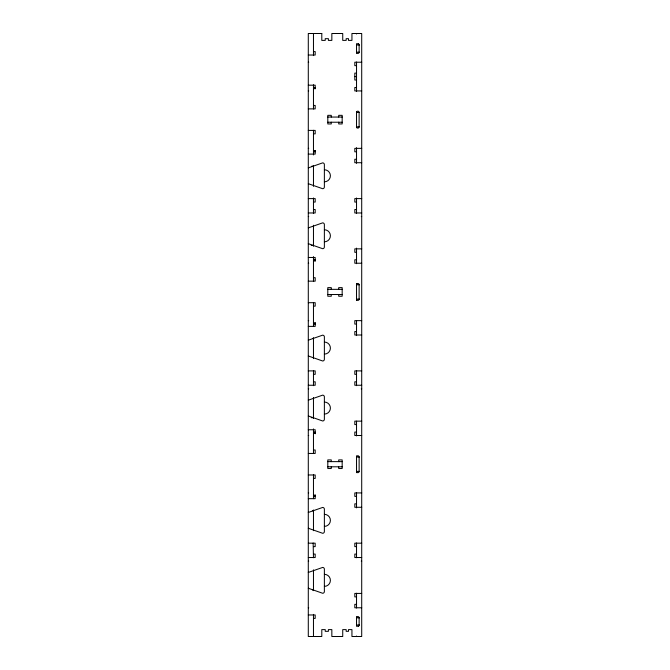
<?xml version="1.0" encoding="UTF-8"?>
<svg xmlns="http://www.w3.org/2000/svg" width="670" height="670" viewBox="0 0 670 670"><rect width="100%" height="100%" fill="white"/><g stroke="black" fill="none" stroke-linecap="round" stroke-linejoin="round"><path stroke-width="1" d="M358.416 626.19L358.902 625.839A0.971 0.971 0 0 0 359.12 625.227L359.12 617.832A1.29 1.29 0 0 0 357.83 616.542A1.29 1.29 0 0 0 356.532 617.832L359.447 617.832M356.532 44.982L359.447 44.982M313.468 51.59L315.185 51.59L315.185 55.032L308.292 55.032M359.447 52.168L356.532 52.168A1.29 1.29 0 0 0 357.83 53.458A1.29 1.29 0 0 0 359.12 52.168L359.12 44.773A0.971 0.971 0 0 0 358.902 44.161L358.416 43.81M308.292 62.218L308.728 62.218M361.708 62.218L354.815 62.218L354.815 65.66L356.532 65.66M356.532 73.122L354.815 73.122L354.815 80.015L356.532 80.015M354.815 76.573L356.532 76.573M308.292 85.182L315.185 85.182L315.185 88.775M313.468 87.485L315.185 87.485M356.532 87.485L354.815 87.485L354.815 90.927L361.708 90.927M313.468 88.633L315.185 88.633M308.292 90.927L308.728 90.927M313.468 105.433L315.185 105.433L315.185 108.875L308.292 108.875M359.447 112.468L356.532 112.468A1.29 1.29 0 0 1 357.83 111.17A1.29 1.29 0 0 1 359.12 112.468L359.12 126.823A1.29 1.29 0 0 1 357.83 128.112A1.29 1.29 0 0 1 356.532 126.823L359.447 126.823M327.823 117.057L342.177 117.057M327.823 122.225L342.177 122.225M308.292 130.407L315.185 130.407L315.185 133.858L313.468 133.858M308.292 148.355L308.728 148.355M361.708 148.355L354.815 148.355L354.815 151.805L356.532 151.805M313.468 150.658L315.185 150.658M313.468 151.805L315.185 151.805M308.292 154.1L315.185 154.1L315.185 150.507M356.532 159.267L354.815 159.267L354.815 162.718L361.708 162.718M311.852 166.16L313.468 166.16M308.619 183.789L308.292 183.865A1.725 1.725 0 0 1 308.786 183.865L322.655 188.714A1.725 1.725 0 0 0 324.372 186.989L324.372 164.594A1.725 1.725 0 0 0 322.655 162.869L308.786 167.726A1.725 1.725 0 0 1 308.292 167.793M308.292 198.605L315.185 198.605L315.185 202.055L313.468 202.055M361.708 198.605L354.815 198.605L354.815 202.055L356.532 202.055M313.468 209.517L315.185 209.517L315.185 212.968L308.292 212.968M356.532 209.517L354.815 209.517L354.815 212.968L361.708 212.968M308.292 216.552L308.728 216.552M361.272 216.552L361.708 216.552M308.619 227.783L308.292 227.783A1.725 1.725 0 0 0 308.786 227.708L322.655 222.859A1.725 1.725 0 0 1 324.372 224.584L324.372 246.979A1.725 1.725 0 0 1 322.655 248.704L308.786 243.847A1.725 1.725 0 0 0 308.292 243.779L308.619 243.847M311.207 245.413L313.468 245.413M361.708 248.855L354.815 248.855L354.815 252.305L356.532 252.305M308.292 257.473L315.185 257.473L315.185 261.057M313.468 259.767L315.185 259.767M356.532 259.767L354.815 259.767L354.815 263.218L361.708 263.218M313.468 260.915L315.185 260.915M308.292 263.218L308.728 263.218M313.468 277.715L315.185 277.715L315.185 281.157L308.292 281.157M359.447 284.75L356.532 284.75A1.29 1.29 0 0 1 357.83 283.46A1.29 1.29 0 0 1 359.12 284.75L359.12 299.105A1.29 1.29 0 0 1 357.83 300.403A1.29 1.29 0 0 1 356.532 299.105L359.447 299.105M327.823 289.348L342.177 289.348M327.823 294.515L342.177 294.515M308.292 302.698L315.185 302.698L315.185 306.14L313.468 306.14M308.292 320.645L308.728 320.645M361.708 320.645L354.815 320.645L354.815 324.087L356.532 324.087M313.468 322.94L315.185 322.94M313.468 324.087L315.185 324.087M308.292 326.382L315.185 326.382L315.185 322.58M356.532 331.558L354.815 331.558L354.815 335L361.708 335M312.496 338.442L313.468 338.442M308.619 340.084L308.292 340.084A1.725 1.725 0 0 0 308.786 340.008L322.655 335.159A1.725 1.725 0 0 1 324.372 336.876L324.372 359.279A1.725 1.725 0 0 1 322.655 360.996L308.786 356.147A1.725 1.725 0 0 0 308.292 356.072L308.619 356.072M308.292 370.895L315.185 370.895L315.185 374.337L313.468 374.337M361.708 370.895L354.815 370.895L354.815 374.337L356.532 374.337M313.468 381.808L315.185 381.808L315.185 385.25L308.292 385.25M356.532 381.808L354.815 381.808L354.815 385.25L361.708 385.25M308.292 388.843L308.728 388.843M361.272 388.843L361.708 388.843M308.619 399.998L308.292 400.065A1.725 1.725 0 0 0 308.786 399.998L322.655 395.141A1.725 1.725 0 0 1 324.372 396.866L324.372 419.261A1.725 1.725 0 0 1 322.655 420.986L308.786 416.137A1.725 1.725 0 0 0 308.292 416.062L308.619 416.137M311.207 417.695L313.468 417.695M361.708 421.145L354.815 421.145L354.815 424.587L356.532 424.587M308.292 429.755L315.185 429.755L315.185 433.775M313.468 432.058L315.185 432.058M356.532 432.058L354.815 432.058L354.815 435.5L361.708 435.5M313.468 433.205L315.185 433.205M308.292 435.5L308.728 435.5M313.468 449.997L315.185 449.997L315.185 453.448L308.292 453.448M359.447 457.032L356.532 457.032A1.29 1.29 0 0 1 357.83 455.742A1.29 1.29 0 0 1 359.12 457.032L359.12 471.395A1.29 1.29 0 0 1 357.83 472.685A1.29 1.29 0 0 1 356.532 471.395L359.447 471.395M327.823 461.63L342.177 461.63M327.823 466.797L342.177 466.797M308.292 474.98L315.185 474.98L315.185 478.43L313.468 478.43M308.292 492.927L308.728 492.927M361.708 492.927L354.815 492.927L354.815 496.378L356.532 496.378M313.468 495.222L315.185 495.222M313.468 496.378L315.185 496.378M308.292 498.673L315.185 498.673L315.185 494.87M356.532 503.84L354.815 503.84L354.815 507.282L361.708 507.282M312.496 510.733L313.468 510.733M308.292 512.299L308.292 512.366A1.725 1.725 0 0 0 308.786 512.299L322.655 507.441A1.725 1.725 0 0 1 324.372 509.167L324.372 531.561A1.725 1.725 0 0 1 322.655 533.287L308.786 528.429A1.725 1.725 0 0 0 308.292 528.362L308.619 528.362M313.141 543.035L313.468 557.75M308.292 543.177L315.185 543.177L315.185 546.628L313.468 546.628M361.708 543.177L354.815 543.177L354.815 546.628L356.532 546.628M313.468 554.09L315.185 554.09L315.185 557.532L308.292 557.532M356.532 554.09L354.815 554.09L354.815 557.532L361.708 557.532M308.292 561.125L308.728 561.125M361.272 561.125L361.708 561.125M308.292 572.281L308.292 572.356A1.725 1.725 0 0 0 308.786 572.281L322.655 567.431A1.725 1.725 0 0 1 324.372 569.148L324.372 591.551A1.725 1.725 0 0 1 322.655 593.268L308.786 588.419A1.725 1.725 0 0 0 308.292 588.344L308.619 588.344M312.496 589.985L313.468 589.985M361.708 593.427L354.815 593.427L354.815 596.878L356.532 596.878M356.532 604.34L354.815 604.34L354.815 607.782L361.708 607.782M308.292 607.782L308.728 607.782M308.292 614.968L315.185 614.968L315.185 618.41L313.468 618.41M356.532 625.018L359.447 625.018M356.532 33.5L356.532 34.003M356.532 43.91L356.532 53.248M356.532 62L356.532 91.405M356.532 111.605L356.532 127.685M356.532 147.676L356.532 163.312M356.532 197.96L356.532 213.395M356.532 248.093L356.532 263.695M356.532 283.67L356.532 300.403M356.532 320.57L356.532 335.603M356.532 370.753L356.532 385.677M356.532 421.145L356.532 435.927M356.532 455.96L356.532 472.685M356.532 492.71L356.532 507.885M356.532 542.96L356.532 557.75M356.532 593.21L356.532 608M356.532 616.752L356.532 626.09M356.532 635.997L356.532 636.5M338.719 117.057L338.719 115.332L342.169 115.332L342.169 123.95L338.719 123.95L338.719 122.225M338.719 289.348L338.719 287.623L342.169 287.623L342.169 296.232L338.719 296.232L338.719 294.515M338.719 461.63L338.719 459.905L342.169 459.905L342.169 468.523L338.719 468.523L338.719 466.797M331.256 117.057L331.256 115.332L327.806 115.332L327.806 123.95L331.256 123.95L331.256 122.225M331.256 289.348L331.256 287.623L327.806 287.623L327.806 296.232L331.256 296.232L331.256 294.515M331.256 461.63L331.256 459.905L327.806 459.905L327.806 468.523L331.256 468.523L331.256 466.797M313.468 33.5L313.468 55.61M313.468 84.755L313.468 109.017M313.468 130.265L313.468 154.946M313.468 165.406L313.468 186.335M313.468 197.96L313.468 213.395M313.468 225.229L313.468 246.275M313.468 256.627L313.468 281.308M313.468 302.555L313.468 326.382M313.468 337.697L313.468 358.626M313.468 370.753L313.468 385.677M313.468 397.519L313.468 418.557M313.468 428.917L313.468 453.59M313.468 474.837L313.468 498.673M313.468 509.979L313.468 530.673M313.468 569.852L313.468 590.63M313.468 614.39L313.468 636.5M358.416 43.81A1.541 1.541 0 0 0 357.127 43.86L356.75 44.161A0.971 0.971 0 0 0 356.532 44.773M358.416 626.19A1.541 1.541 0 0 1 357.127 626.14L356.75 625.839A0.971 0.971 0 0 1 356.532 625.227M324.372 574.324A6.03 6.03 0 0 1 330.402 580.354A6.03 6.03 0 0 1 324.372 586.384M324.372 514.334A6.03 6.03 0 0 1 330.402 520.364A6.03 6.03 0 0 1 324.372 526.394M324.372 402.034A6.03 6.03 0 0 1 330.402 408.064A6.03 6.03 0 0 1 324.372 414.094M324.372 342.052A6.03 6.03 0 0 1 330.402 348.082A6.03 6.03 0 0 1 324.372 354.112M324.372 229.751A6.03 6.03 0 0 1 330.402 235.781A6.03 6.03 0 0 1 324.372 241.811M324.372 169.761A6.03 6.03 0 0 1 330.402 175.791A6.03 6.03 0 0 1 324.372 181.821M321.793 33.5L308.292 33.5L308.292 636.5L321.793 636.5L321.793 629.607L325.235 629.607L325.235 631.333L328.392 631.333L328.392 629.607L331.843 629.607L331.843 636.5L342.73 636.5L342.73 629.607L346.172 629.607L346.172 631.333L348.492 631.333L348.492 629.607L351.943 629.607L351.943 636.5L361.708 636.5L361.708 33.5L351.943 33.5L351.943 40.393L348.492 40.393L348.492 38.667L346.172 38.667L346.172 40.393L342.73 40.393L342.73 33.5L331.843 33.5L331.843 40.393L328.392 40.393L328.392 38.667L325.235 38.667L325.235 40.393L321.793 40.393L321.793 33.5"/></g></svg>
